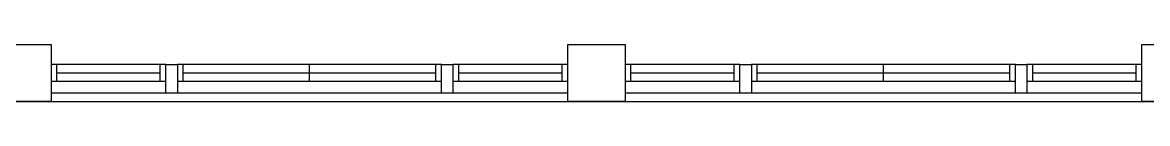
# Model space of a CAD drawing. Header units: feet. Extents: x 1407108 to 2957709, y -1501070 to -681589.
# Drawn here: x 1655960 to 1665760, y -784674 to -784174 of the extents above; entities that cross this region are included whole.
import ezdxf

# ---------------------------------------------------------------- set-up
doc = ezdxf.new("R2010")
doc.units = ezdxf.units.FT
doc.header["$LTSCALE"] = 13
doc.header["$MEASUREMENT"] = 0
doc.layers.get('0').update_dxf_attribs({"linetype": 'CONTINUOUS'})
for name, color, linetype in [('COL', 3, 'CONTINUOUS'), ('LINE', 7, 'CONTINUOUS'), ('WALL', 2, 'CONTINUOUS'), ('WIN', 5, 'CONTINUOUS')]:
    doc.layers.add(name, color=color, linetype=linetype)

msp = doc.modelspace()

# ---------------------------------------------------------------- linework, layer by layer
at = {"color": 9}
for p, q in [((1660710.2, -784599.1), (1656210.2, -784599.1)), ((1665710.2, -784599.1), (1661210.2, -784599.1))]:
    msp.add_line(p, q, dxfattribs=at)
at = {"layer": 'COL'}
for points in [[(1655710.2, -784174.1), (1656210.2, -784174.1), (1656210.2, -784674.1), (1655710.2, -784674.1)], [(1660710.2, -784174.1), (1661210.2, -784174.1), (1661210.2, -784674.1), (1660710.2, -784674.1)], [(1665710.2, -784174.1), (1666210.2, -784174.1), (1666210.2, -784674.1), (1665710.2, -784674.1)]]:
    msp.add_lwpolyline(points, close=True, dxfattribs=at)
at = {"layer": 'LINE', "color": 8, "linetype": 'Continuous'}
msp.add_line((1650710.2, -784674.1), (1674710.2, -784674.1), dxfattribs=at)
at = {"layer": 'WALL'}
for points in [[(1657210.2, -784599.1), (1657210.2, -784349.1), (1657310.2, -784349.1), (1657310.2, -784599.1)], [(1659610.2, -784599.1), (1659610.2, -784349.1), (1659710.2, -784349.1), (1659710.2, -784599.1)], [(1662210.2, -784599.1), (1662210.2, -784349.1), (1662310.2, -784349.1), (1662310.2, -784599.1)], [(1664610.2, -784599.1), (1664610.2, -784349.1), (1664710.2, -784349.1), (1664710.2, -784599.1)]]:
    msp.add_lwpolyline(points, close=True, dxfattribs=at)
at = {"layer": 'WIN'}
for p, q in [((1657210.2, -784349.1), (1656210.2, -784349.1)), ((1656260.2, -784499.1), (1656260.2, -784349.1)), ((1657160.2, -784499.1), (1657160.2, -784349.1)), ((1659610.2, -784349.1), (1657310.2, -784349.1)), ((1657360.2, -784499.1), (1657360.2, -784349.1)), ((1658460.2, -784499.1), (1658460.2, -784349.1)), ((1659560.2, -784499.1), (1659560.2, -784349.1)), ((1660710.2, -784349.1), (1659710.2, -784349.1)), ((1659760.2, -784499.1), (1659760.2, -784349.1)), ((1660660.2, -784499.1), (1660660.2, -784349.1)), ((1662210.2, -784349.1), (1661210.2, -784349.1)), ((1661260.2, -784499.1), (1661260.2, -784349.1)), ((1662160.2, -784499.1), (1662160.2, -784349.1)), ((1664610.2, -784349.1), (1662310.2, -784349.1)), ((1662360.2, -784499.1), (1662360.2, -784349.1)), ((1663460.2, -784499.1), (1663460.2, -784349.1)), ((1664560.2, -784499.1), (1664560.2, -784349.1)), ((1665710.2, -784349.1), (1664710.2, -784349.1)), ((1664760.2, -784499.1), (1664760.2, -784349.1)), ((1665660.2, -784499.1), (1665660.2, -784349.1)), ((1657210.2, -784499.1), (1656210.2, -784499.1)), ((1659610.2, -784499.1), (1657310.2, -784499.1)), ((1660710.2, -784499.1), (1659710.2, -784499.1)), ((1662210.2, -784499.1), (1661210.2, -784499.1)), ((1664610.2, -784499.1), (1662310.2, -784499.1)), ((1665710.2, -784499.1), (1664710.2, -784499.1))]:
    msp.add_line(p, q, dxfattribs=at)
at = {"layer": 'WIN', "const_width": 10, "flags": 128}
for points in [[(1657160.2, -784424.1), (1656260.2, -784424.1)], [(1659560.2, -784424.1), (1657360.2, -784424.1)], [(1659760.2, -784424.1), (1660660.2, -784424.1)], [(1662160.2, -784424.1), (1661260.2, -784424.1)], [(1664560.2, -784424.1), (1662360.2, -784424.1)], [(1664760.2, -784424.1), (1665660.2, -784424.1)]]:
    msp.add_lwpolyline(points, dxfattribs=at)

doc.saveas('drawing.dxf')
